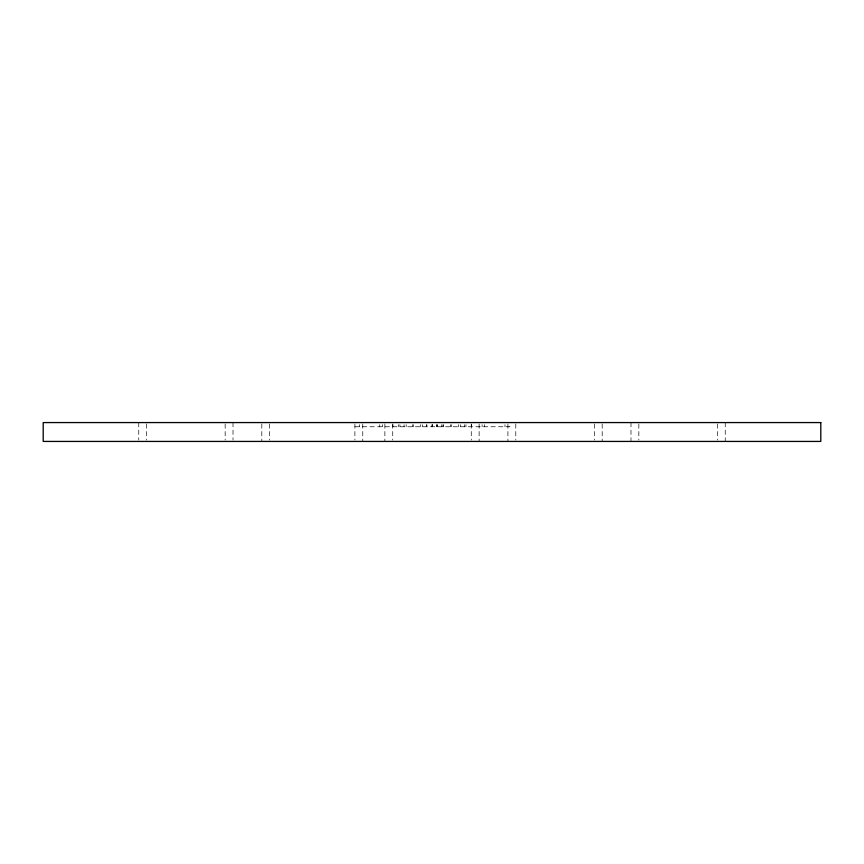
<?xml version="1.0" encoding="UTF-8"?>
<svg xmlns="http://www.w3.org/2000/svg" width="864" height="864" viewBox="0 0 864 864"><rect width="100%" height="100%" fill="white"/><g stroke="black" fill="none" stroke-linecap="round" stroke-linejoin="round"><path stroke-width="0.65" stroke-dasharray="4.32 3.24" d="M354.899 426.762L509.857 426.762L509.857 424.667M725.242 422.572L725.242 441.428M717.379 423.922L717.379 440.078M638.842 423.922L638.842 440.078M630.979 422.572L630.979 441.428M602.186 423.922L602.186 441.428M594.324 423.922L594.324 440.078M515.786 423.922L515.786 440.078M507.924 423.922L507.924 441.428M504.976 424.667L504.976 426.762M484.596 424.667L484.596 426.762M482.101 424.667L482.101 426.762M479.131 423.922L479.131 441.428M471.398 424.667L471.398 426.762M471.269 423.922L471.269 440.078M465.977 424.667L465.977 426.762M464.4 424.667L464.4 426.762M460.382 424.667L460.382 426.762M458.482 424.667L458.482 426.762M451.699 424.667L451.699 426.762M450.5 424.667L450.5 426.762M443.232 424.667L443.232 426.762M443.027 424.667L443.027 426.762M441.763 424.667L441.763 426.762M437.26 424.667L437.26 426.762M437.065 424.667L437.065 426.762M436.504 424.667L436.504 426.762M432.443 424.667L432.443 426.762M432.162 424.667L432.162 426.762M432.032 424.667L432.032 426.762M426.881 424.667L426.881 426.762M426.622 424.667L426.622 426.762M422.312 424.667L422.312 426.762M420.671 424.667L420.671 426.762M413.359 424.667L413.359 426.762M412.614 424.667L412.614 426.762M406.166 424.667L406.166 426.762M404.071 424.667L404.071 426.762M399.924 424.667L399.924 426.762M398.606 424.667L398.606 426.762M392.947 424.667L392.947 426.762M392.731 423.922L392.731 440.078M384.869 423.922L384.869 441.428M382.396 424.667L382.396 426.762M379.75 424.667L379.75 426.762M362.761 423.922L362.761 441.428M359.672 424.667L359.672 426.762M354.899 423.922L354.899 440.078M269.676 423.922L269.676 440.078M261.814 423.922L261.814 441.428M233.021 422.572L233.021 440.078M225.158 423.922L225.158 440.078M146.621 423.922L146.621 440.078M138.758 422.572L138.758 440.078"/><path stroke-width="1.3" d="M820.8 422.572L43.2 422.572L43.2 441.428L820.8 441.428L820.8 422.572"/></g></svg>
